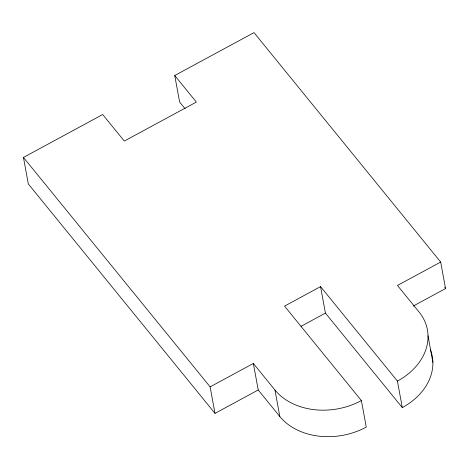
<?xml version="1.0" encoding="UTF-8"?>
<svg xmlns="http://www.w3.org/2000/svg" width="469" height="469" viewBox="0 0 469 469"><rect width="100%" height="100%" fill="white"/><g stroke="black" fill="none" stroke-linecap="round" stroke-linejoin="round"><path stroke-width="0.7" d="M214.995 413.377L210.13 386.866L253.36 363.463L258.226 389.974L214.995 413.377L28.316 183.936L23.45 157.426L102.705 114.518L124.308 141.069L196.353 102.066L174.749 75.515L254.005 32.613L440.684 262.054L445.55 288.564L413.13 306.116M430.466 349.821A63.426 48.87 -10.4 0 1 402.291 407.596L397.425 381.086L320.556 286.606L284.531 306.11L361.4 400.585L366.266 427.095A63.426 48.87 -10.4 0 1 279.823 416.525L258.226 389.974M300.975 326.354L325.422 313.122L320.556 286.606M440.684 262.054L397.454 285.457L419.057 312.002A63.426 48.87 -10.4 0 1 397.425 381.086M444.624 287.427L445.55 288.564M185.132 108.808L179.615 102.031L174.749 75.515M325.422 313.122L402.291 407.596M253.36 363.463L274.957 390.015L279.823 416.525M23.45 157.426L210.13 386.866M428.021 335.839L432.887 362.349M361.4 400.585A63.426 48.87 -10.4 0 1 274.957 390.015"/></g></svg>
